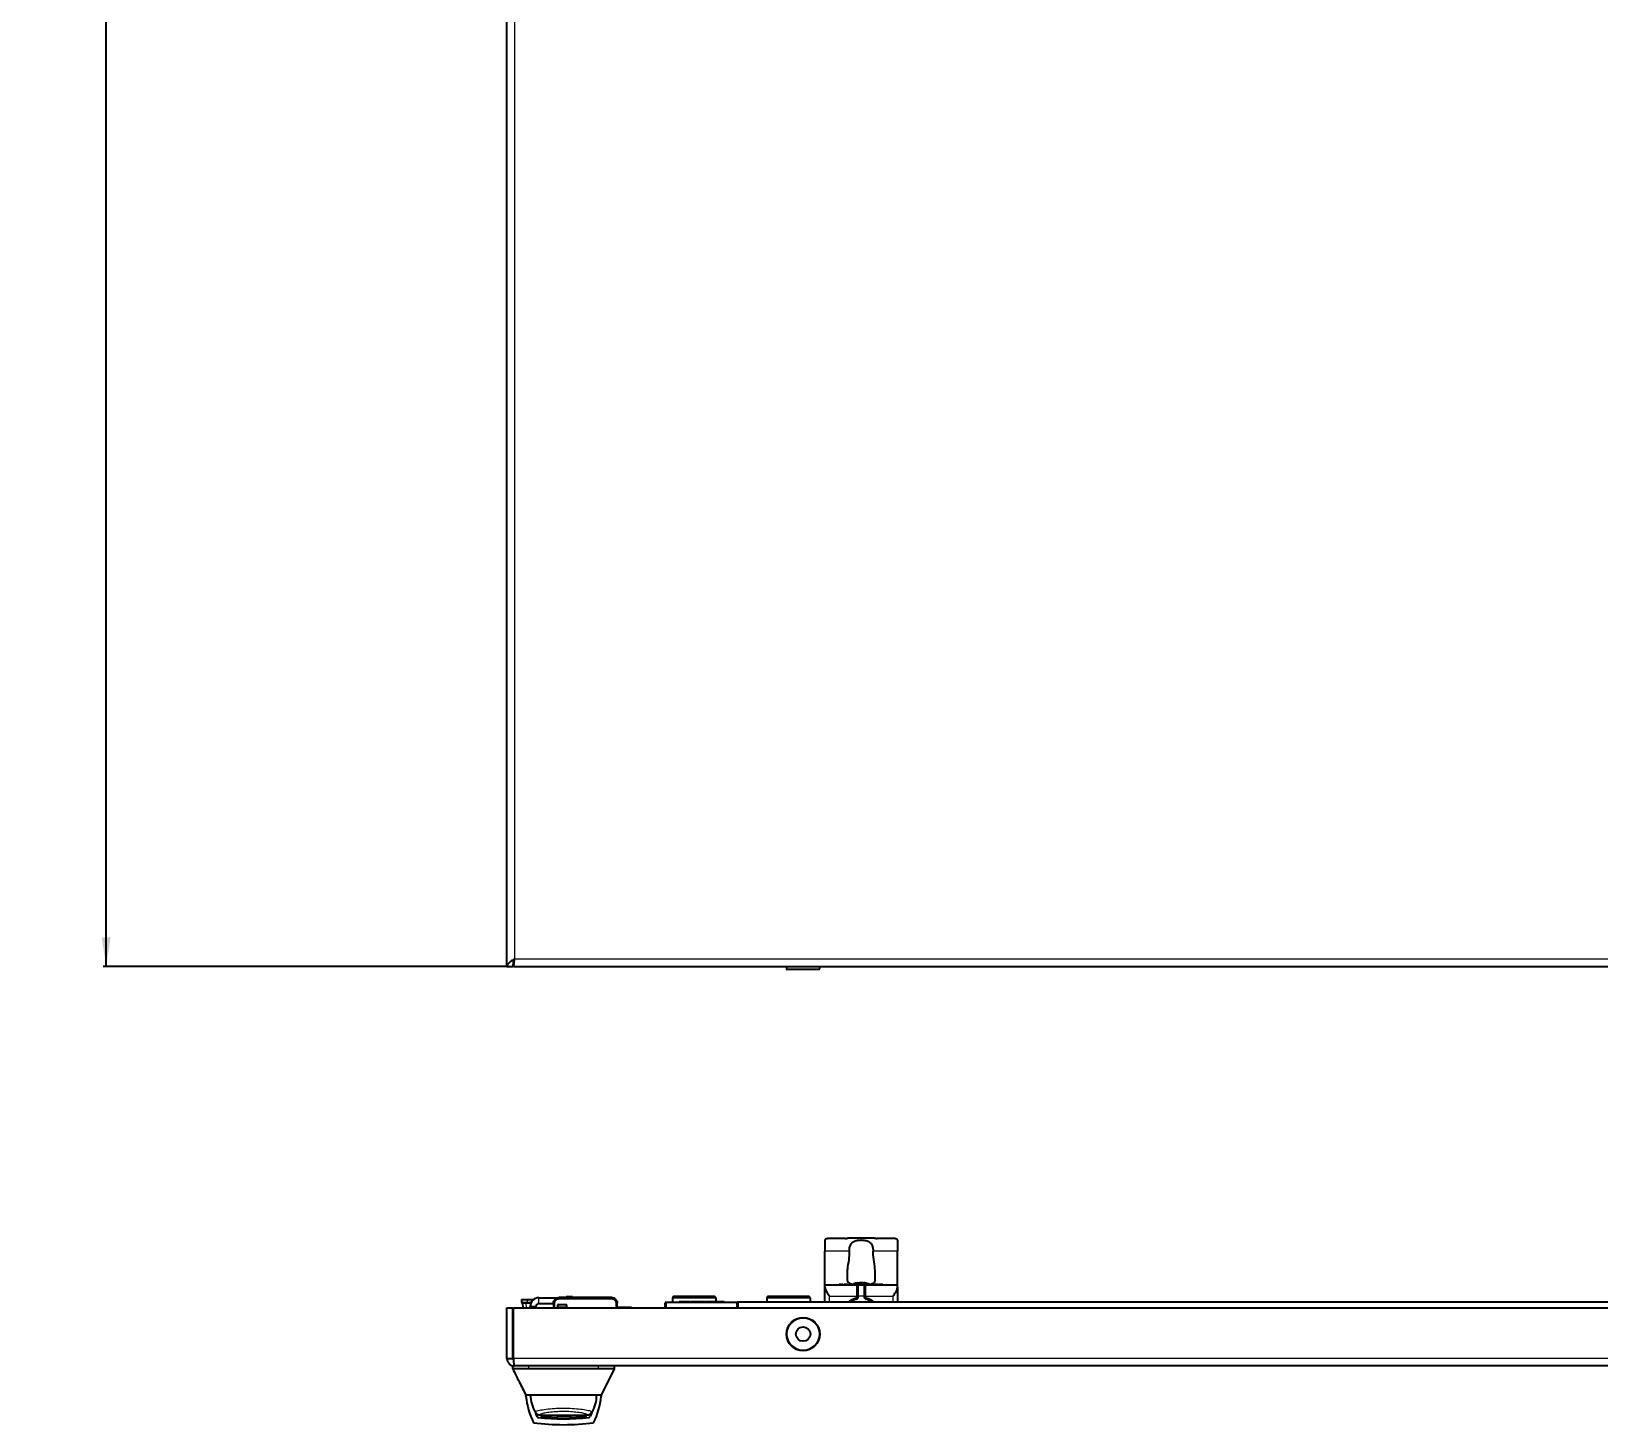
# Model space of a CAD drawing. Header units: millimetres. Extents: x -542 to 1728, y -422 to 1043.
# Drawn here: x -542 to -2, y -422 to 58 of the extents above; entities that cross this region are included whole.
import ezdxf

# ---------------------------------------------------------------- set-up
doc = ezdxf.new("R2010")
doc.units = ezdxf.units.MM
doc.layers.add('FORMAT', color=7, linetype='Continuous')
doc.styles.add('SLDTEXTSTYLE0', font='TXT', dxfattribs={"width": 0.75})
doc.dimstyles.new('SLDDIMSTYLE0', dxfattribs={"dimtxt": 20, "dimasz": 10, "dimexe": 0, "dimexo": 0.0625, "dimgap": 5, "dimtad": 2, "dimdec": 1, "dimrnd": 1e-09, "dimzin": 12, "dimdsep": 46, "dimtxsty": 'SLDTEXTSTYLE0', "dimsah": 1, "dimcen": 0.09, "dimadec": 0, "dimazin": 3, "dimtfac": 1, "dimtofl": 0, "dimtmove": 0, "dimatfit": 3, "dimfxl": 0, "dimfrac": 2, "dimtolj": 1, "dimtzin": 12, "dimarcsym": 0})

# ---------------------------------------------------------------- blocks, each defined once
blk = doc.blocks.new('_D_1')
at = {"layer": 'FORMAT'}
for p, q in [((-378.22, 891.13), (-517.22, 891.13)), ((-516.22, -263.87), (-516.22, 891.13)), ((-378.22, -263.87), (-517.22, -263.87))]:
    blk.add_line(p, q, dxfattribs=at)
for points in [[(-516.22, 891.13), (-517.76, 881.13), (-514.68, 881.13)], [(-516.22, -263.87), (-514.68, -253.87), (-517.76, -253.87)]]:
    blk.add_solid(points, dxfattribs=at)
at = {"layer": 'FORMAT', "insert": (-542, 270.97), "char_height": 20, "attachment_point": 1, "rotation": 90, "style": 'SLDTEXTSTYLE0'}
blk.add_mtext('1155', dxfattribs=at)

msp = doc.modelspace()

# ---------------------------------------------------------------- linework, layer by layer
at = {"color": 7, "linetype": 'Continuous', "lineweight": 25}
for p, q in [((-378.21, -263.87), (-378.21, 891.13)), ((-378.21, -263.87), (-376.21, -263.87)), ((-375.91, -263.87), (-375.91, -262.19)), ((-375.91, -263.87), (413.49, -263.87)), ((-281.96, -263.87), (-281.96, -264.62)), ((-270.46, -264.62), (-270.46, -263.87)), ((-273.2, -264.87), (-281.71, -264.87)), ((-270.71, -264.87), (-273.2, -264.87)), ((-268.71, -358.12), (-268.71, -361.96)), ((-261.7, -357.56), (-267.21, -357.56)), ((-260.8, -357.51), (-261.33, -357.52)), ((-251.61, -357.46), (-260.8, -357.46)), ((-251.1, -357.52), (-251.61, -357.51)), ((-245.21, -357.56), (-250.73, -357.56)), ((-243.71, -358.12), (-243.71, -361.96)), ((-268.71, -373.46), (-268.71, -361.96)), ((-243.71, -373.46), (-243.71, -361.96)), ((-261.06, -369.24), (-261.06, -371.83)), ((-251.36, -371.83), (-251.36, -369.24)), ((-320.71, -377.46), (-321.21, -377.96)), ((-320.71, -377.46), (-306.71, -377.46)), ((-306.21, -377.96), (-306.71, -377.46)), ((-288.21, -377.46), (-288.71, -377.96)), ((-288.21, -377.46), (-274.21, -377.46)), ((-273.71, -377.96), (-274.21, -377.46)), ((-268.71, -374.34), (-268.71, -373.46)), ((-268.71, -373.46), (-255.21, -373.46)), ((-268.71, -379.46), (-268.71, -374.34)), ((-263.84, -373.36), (-263.84, -373.46)), ((-263.69, -373.36), (-263.69, -373.46)), ((-263.57, -373.36), (-263.57, -373.46)), ((-262.76, -373.36), (-263.57, -373.36)), ((-262.76, -373.36), (-262.76, -373.46)), ((-262.61, -373.36), (-262.61, -373.46)), ((-262.49, -373.36), (-262.49, -373.46)), ((-262.16, -373.36), (-262.16, -373.46)), ((-261.97, -373.36), (-261.97, -373.46)), ((-261.44, -373.36), (-261.44, -373.46)), ((-260.96, -373.36), (-260.96, -373.46)), ((-260.79, -373.36), (-260.79, -373.46)), ((-260.34, -373.36), (-260.34, -373.46)), ((-260.19, -373.36), (-260.19, -373.46)), ((-260.07, -373.36), (-260.07, -373.46)), ((-259.76, -373.36), (-259.76, -373.46)), ((-258.48, -373.36), (-259.6, -373.36)), ((-258.48, -373.36), (-258.48, -373.46)), ((-258.35, -373.36), (-258.35, -373.46)), ((-258.15, -373.36), (-258.15, -373.46)), ((-258.14, -373.36), (-258.14, -373.46)), ((-257.55, -373.36), (-258.14, -373.36)), ((-257.55, -373.36), (-257.55, -373.46)), ((-257.28, -373.14), (-257.31, -372.9)), ((-257.24, -373.14), (-257.27, -372.83)), ((-257.25, -372.99), (-257.25, -372.9)), ((-256.65, -373.36), (-257.23, -373.36)), ((-257.21, -377.46), (-257.21, -373.46)), ((-257.21, -373.46), (-255.21, -373.46)), ((-257.21, -377.46), (-257.21, -377.49)), ((-256.65, -373.36), (-256.65, -373.46)), ((-256.64, -373.36), (-256.64, -373.46)), ((-256.64, -373.36), (-256.46, -373.36)), ((-256.46, -373.36), (-256.46, -373.46)), ((-256.46, -373.36), (-256.46, -373.36)), ((-256.45, -373.36), (-256.45, -373.46)), ((-256.44, -372.87), (-256.44, -372.83)), ((-256.29, -373.36), (-256.29, -373.46)), ((-255.49, -373.36), (-256.29, -373.36)), ((-255.49, -373.36), (-255.49, -373.46)), ((-255.35, -373.36), (-255.35, -373.46)), ((-255.23, -373.36), (-255.23, -373.46)), ((-255.23, -373.39), (-254.94, -373.39)), ((-255.21, -373.46), (-255.21, -377.46)), ((-255.21, -377.49), (-255.21, -377.46)), ((-255.16, -372.91), (-255.15, -372.83)), ((-254.8, -373.02), (-254.79, -372.9)), ((-254.8, -373.36), (-254.8, -373.46)), ((-254.71, -373.46), (-243.71, -373.46)), ((-254.68, -373.36), (-254.68, -373.46)), ((-254.31, -373.36), (-254.31, -373.46)), ((-254.05, -373.36), (-254.05, -373.46)), ((-253.94, -373.36), (-253.94, -373.46)), ((-253.79, -373.36), (-253.79, -373.46)), ((-253.67, -373.36), (-253.67, -373.46)), ((-253.24, -373.36), (-253.24, -373.46)), ((-253.21, -373.36), (-253.24, -373.36)), ((-253.21, -373.36), (-253.21, -373.46)), ((-253.17, -373.36), (-253.17, -373.46)), ((-253.01, -373.36), (-253.01, -373.46)), ((-252.66, -373.36), (-252.66, -373.46)), ((-252.17, -373.36), (-252.17, -373.46)), ((-251.97, -373.36), (-251.97, -373.46)), ((-251.63, -373.36), (-251.63, -373.46)), ((-251.48, -373.36), (-251.48, -373.46)), ((-250.41, -373.36), (-251.48, -373.36)), ((-250.41, -373.36), (-250.41, -373.46)), ((-250.1, -373.36), (-250.1, -373.46)), ((-249.94, -373.36), (-249.94, -373.46)), ((-249.56, -373.36), (-249.56, -373.46)), ((-248.81, -373.36), (-249.56, -373.36)), ((-248.81, -373.36), (-248.81, -373.46)), ((-243.71, -374.34), (-243.71, -373.46)), ((-243.71, -374.34), (-243.71, -379.46)), ((-378.21, -398.86), (-378.21, -381.46)), ((-378.21, -381.46), (-376.21, -381.46)), ((-376.21, -398.86), (-376.21, -381.46)), ((-375.91, -398.86), (-375.91, -381.46)), ((-375.91, -381.46), (413.49, -381.46)), ((-373.21, -378.56), (-373.21, -379.46)), ((-373.21, -378.56), (-371.21, -378.56)), ((-371.21, -379.86), (-372.81, -379.86)), ((-372.62, -381.46), (-372.71, -379.86)), ((-371.21, -378.56), (-369.01, -378.56)), ((-370, -379.86), (-371.21, -379.86)), ((-370.21, -381.46), (-370.21, -380.96)), ((-368.21, -381.46), (-368.21, -380.96)), ((-367.21, -377.96), (-360.72, -377.96)), ((-367.21, -379.96), (-362.21, -379.96)), ((-362.21, -379.86), (-362.21, -381.36)), ((-357.61, -380.41), (-360.81, -380.41)), ((-360.81, -380.41), (-360.81, -381.36)), ((-360.81, -381.16), (-357.61, -381.16)), ((-342.21, -377.86), (-360.21, -377.86)), ((-357.61, -381.36), (-357.61, -380.41)), ((-340.21, -381.46), (-340.21, -379.86)), ((-335.81, -381.26), (-340.21, -381.26)), ((-323.71, -381.46), (-323.71, -379.76)), ((-323.41, -379.46), (-299.01, -379.46)), ((-321.21, -377.96), (-321.21, -379.46)), ((-306.21, -377.96), (-321.21, -377.96)), ((-318.86, -379.26), (-318.86, -379.46)), ((-315.04, -379.26), (-315.04, -379.46)), ((-315.04, -379.26), (-314.25, -379.26)), ((-314.25, -379.26), (-314.25, -379.46)), ((-314.25, -379.26), (-312.37, -379.26)), ((-312.91, -379.26), (-312.91, -379.23)), ((-312.37, -379.26), (-312.37, -379.46)), ((-312.37, -379.26), (-311.32, -379.26)), ((-311.32, -379.26), (-311.32, -379.46)), ((-311.32, -379.26), (-309.92, -379.26)), ((-309.75, -379.23), (-309.75, -379.46)), ((-309.67, -379.26), (-309.67, -379.46)), ((-309.67, -379.26), (-308.31, -379.26)), ((-308.31, -379.26), (-308.31, -379.46)), ((-308.31, -379.26), (-306.32, -379.26)), ((-306.32, -379.26), (-306.32, -379.46)), ((-306.32, -379.26), (-303.36, -379.26)), ((-306.21, -379.26), (-306.21, -377.96)), ((-303.36, -379.26), (-303.36, -379.46)), ((336.29, -379.46), (-298.71, -379.46)), ((-298.71, -379.46), (-298.71, -379.76)), ((-298.71, -379.76), (-298.71, -380.41)), ((-298.71, -380.41), (-298.71, -381.46)), ((-288.71, -377.96), (-288.71, -379.46)), ((-273.71, -377.96), (-288.71, -377.96)), ((-273.71, -379.46), (-273.71, -377.96)), ((-378.21, -398.86), (-376.21, -398.86)), ((-376.21, -402.46), (-376.21, -401.46)), ((-375.61, -401.46), (-376.21, -401.46)), ((413.19, -401.46), (-375.61, -401.46)), ((-346.71, -402.46), (-370.71, -402.46)), ((-345.71, -411.46), (-341.19, -402.4)), ((-341.21, -402.46), (-341.21, -401.46)), ((-369.31, -411.46), (-371.71, -411.46)), ((-371.67, -411.46), (-371.67, -411.67)), ((-348.12, -411.46), (-369.31, -411.46)), ((-345.71, -411.46), (-348.12, -411.46)), ((-345.75, -411.67), (-345.75, -411.46)), ((-364.54, -418.44), (-352.95, -418.44)), ((-364.54, -418.44), (-364.4, -418.44))]:
    msp.add_line(p, q, dxfattribs=at)
at = {"color": 8, "linetype": 'Continuous', "lineweight": 18}
for p, q in [((-375.61, 236.14), (-375.61, -261.27)), ((-375.61, -261.27), (413.19, -261.27)), ((-281.96, -264.62), (-273.07, -264.62)), ((-273.07, -264.62), (-270.46, -264.62)), ((-260.31, -361.96), (-268.71, -361.96)), ((-243.71, -361.96), (-252.12, -361.96)), ((-267.21, -377.46), (-257.71, -377.46)), ((-267.21, -377.46), (-267.21, -379.46)), ((-259.6, -373.36), (-259.6, -373.46)), ((-257.71, -377.46), (-257.71, -373.46)), ((-257.71, -377.46), (-257.21, -377.46)), ((-257.71, -377.49), (-257.71, -377.46)), ((-257.71, -377.49), (-257.21, -377.49)), ((-255.21, -377.46), (-257.21, -377.46)), ((-255.21, -377.46), (-254.71, -377.46)), ((-255.21, -377.49), (-254.71, -377.49)), ((-254.71, -373.46), (-254.71, -377.46)), ((-254.71, -377.46), (-254.71, -377.49)), ((-254.71, -377.46), (-245.21, -377.46)), ((-245.21, -379.46), (-245.21, -377.46)), ((-373.21, -379.46), (-371.21, -379.46)), ((-371.71, -379.86), (-371.62, -381.46)), ((-371.21, -378.56), (-371.21, -379.46)), ((-371.21, -379.86), (-371.21, -379.46)), ((-371.21, -379.46), (-369.81, -379.46)), ((-368.21, -380.96), (-370.21, -380.96)), ((-367.21, -379.96), (-367.21, -377.96)), ((-361.71, -381.46), (-361.71, -379.86)), ((-360.21, -378.36), (-342.21, -378.36)), ((-340.71, -379.86), (-340.71, -381.46)), ((-335.81, -381.46), (-335.81, -381.26)), ((-323.41, -379.76), (-323.71, -379.76)), ((-323.41, -379.46), (-323.41, -379.76)), ((-323.41, -379.76), (-323.41, -381.46)), ((-299.01, -379.76), (-323.41, -379.76)), ((-317.62, -379.26), (-317.62, -379.46)), ((-299.01, -379.46), (-299.01, -379.76)), ((-299.01, -381.46), (-299.01, -379.76)), ((-298.71, -379.76), (-299.01, -379.76)), ((-258.07, -377.97), (-257.94, -378.45)), ((-254.49, -378.45), (-254.35, -377.97)), ((413.49, -398.86), (-375.91, -398.86)), ((-370.71, -402.46), (-370.71, -401.46)), ((-346.71, -402.46), (-346.71, -401.46))]:
    msp.add_line(p, q, dxfattribs=at)
at = {"color": 7, "linetype": 'Continuous', "lineweight": 25, "flags": 128}
for points in [[(-367.83, -418.89), (-368.19, -418), (-368.29, -417.72)], [(-349.02, -417.4), (-349.24, -418), (-349.6, -418.89)]]:
    msp.add_lwpolyline(points, dxfattribs=at)
at = {"color": 7, "linetype": 'Continuous', "lineweight": 25}
for radius in [5.75, 2.5]:
    msp.add_circle((-276.21, -390.46), radius, dxfattribs=at)
at = {"color": 8, "linetype": 'Continuous', "lineweight": 18}
msp.add_circle((-276.21, -390.46), 5.5, dxfattribs=at)
at = {"color": 7, "linetype": 'Continuous', "lineweight": 25}
for centre, radius, start, end in [((-281.71, -264.62), 0.25, 180, 270), ((-270.71, -264.62), 0.25, 270, 0), ((-256.21, -380.76), 8, 98.4177, 108.4444), ((-256.19, -377.1), 4.34, 104.9946, 114.6637), ((-257.53, -378.67), 5.54, 85.1407, 94.8593), ((-258.21, -377.49), 1, 286.0134, 0), ((-257.18, -372.93), 0.133, 135.21, 169.838), ((-256.16, -380.86), 8.03, 91.9998, 97.8361), ((-255.81, -374.51), 1.85, 119.6719, 132.7372), ((-255.73, -379.33), 6.5, 92.2465, 98.7173), ((-256.69, -379.28), 6.45, 85.7754, 87.764), ((-256.27, -380.86), 8.03, 82.1639, 88.0002), ((-254.21, -377.49), 1, 180, 253.9866), ((-256.36, -377.17), 4.43, 65.1575, 74.4573), ((-255.28, -374.46), 1.64, 72.5824, 85.536), ((-256.21, -380.76), 8, 70.1778, 81.5823), ((-256.2, -379.79), 7.03, 70.8069, 78.4341), ((-254.19, -375.49), 2.36, 82.549, 97.451), ((-372.81, -379.46), 0.4, 180, 270), ((-367.21, -380.96), 3, 90, 180), ((-367.21, -380.96), 1, 90, 180), ((-335.81, -381.86), 0.6, 41.8103, 90), ((-323.41, -379.76), 0.3, 90, 180), ((-299.01, -379.76), 0.3, 0, 90), ((-256.21, -384.46), 6.25, 106.0134, 126.8699), ((-256.21, -384.46), 6.25, 53.1301, 73.9866), ((-379.65, -411.67), 7.98, 358.267, 359.9999), ((-344.82, -409.1), 27, 185.961, 206.1695), ((-358.71, -411.46), 11.4, 180, 210.8742), ((-358.71, -411.46), 11.4, 329.0561, 0), ((-372.6, -409.1), 27, 333.8305, 354.0392), ((-337.77, -411.67), 7.98, 180, 181.7325), ((-367.37, -418.69), 0.5, 203.0437, 263.7491), ((-358.71, -339.67), 80, 263.7491, 276.2509), ((-350.06, -418.69), 0.5, 276.2509, 336.9563), ((-358.71, -339.67), 82, 262.7534, 277.2466)]:
    msp.add_arc(centre, radius, start, end, dxfattribs=at)
at = {"color": 8, "linetype": 'Continuous', "lineweight": 18}
for centre, radius, start, end in [((-258.21, -377.49), 0.5, 286.0134, 0), ((-254.21, -377.49), 0.5, 180, 253.9866), ((-256.21, -384.46), 6.75, 106.0134, 132.2054), ((-256.21, -384.46), 6.75, 47.7946, 73.9866)]:
    msp.add_arc(centre, radius, start, end, dxfattribs=at)
at = {"color": 7, "linetype": 'Continuous', "lineweight": 25}
for points, knots in [([(-375.61, -261.27), (-375.95, -261.49), (-376.29, -261.71), (-376.92, -262.14), (-377.21, -262.36), (-377.69, -262.79), (-377.88, -263.01), (-378.15, -263.44), (-378.21, -263.66), (-378.21, -263.87)], [0, 0, 0, 0, 0.25, 0.25, 0.5, 0.5, 0.75, 0.75, 1, 1, 1, 1]), ([(-375.61, -261.27), (-375.77, -261.71), (-375.93, -262.14), (-376.15, -263.01), (-376.21, -263.44), (-376.21, -263.87)], [0, 0, 0, 0, 0.5, 0.5, 1, 1, 1, 1]), ([(-375.91, -263.87), (-375.89, -263.87), (-375.86, -263.81), (-375.81, -263.55), (-375.79, -263.35), (-375.74, -262.87), (-375.71, -262.58), (-375.66, -261.95), (-375.64, -261.61), (-375.61, -261.27)], [0, 0, 0, 0, 0.25, 0.25, 0.5, 0.5, 0.75, 0.75, 1, 1, 1, 1]), ([(-375.91, -261.87), (-375.86, -261.87), (-375.81, -261.81), (-375.71, -261.59), (-375.66, -261.43), (-375.61, -261.27)], [0, 0, 0, 0, 0.5, 0.5, 1, 1, 1, 1]), ([(-267.21, -357.56), (-267.38, -357.57), (-267.72, -357.57), (-268.16, -357.64), (-268.5, -357.75), (-268.69, -357.92), (-268.71, -358.07), (-268.71, -358.12)], [0, 0, 0, 0, 0.2129, 0.425707, 0.640613, 0.853382, 1, 1, 1, 1]), ([(-261.7, -357.56), (-261.59, -357.55), (-261.46, -357.54), (-261.35, -357.52), (-261.33, -357.52)], [0, 0, 0, 0, 0.789403, 1, 1, 1, 1]), ([(-260.31, -361.96), (-260.29, -361.55), (-260.24, -360.72), (-259.88, -359.62), (-259.23, -358.82), (-258.3, -358.33), (-257.15, -358.08), (-255.83, -358.04), (-254.48, -358.2), (-253.35, -358.68), (-252.62, -359.48), (-252.24, -360.51), (-252.13, -361.37), (-252.12, -361.86), (-252.12, -361.96)], [0, 0, 0, 0, 0.088505, 0.177138, 0.262858, 0.344694, 0.430485, 0.525193, 0.625645, 0.723911, 0.812494, 0.894483, 0.978997, 1, 1, 1, 1]), ([(-251.1, -357.52), (-251.08, -357.52), (-250.97, -357.54), (-250.84, -357.55), (-250.73, -357.56)], [0, 0, 0, 0, 0.161974, 1, 1, 1, 1]), ([(-243.71, -358.12), (-243.73, -358.04), (-243.76, -357.88), (-244, -357.72), (-244.35, -357.62), (-244.78, -357.57), (-245.08, -357.57), (-245.21, -357.56)], [0, 0, 0, 0, 0.205683, 0.411346, 0.618649, 0.832339, 1, 1, 1, 1]), ([(-260.31, -361.96), (-260.36, -362.96), (-260.47, -365.1), (-260.99, -367.54), (-261.04, -368.85), (-261.06, -369.24)], [0, 0, 0, 0, 0.378823, 0.812228, 1, 1, 1, 1]), ([(-251.36, -369.24), (-251.45, -368.33), (-251.62, -366.48), (-252.08, -363.88), (-252.11, -362.35), (-252.12, -361.96)], [0, 0, 0, 0, 0.417668, 0.852903, 1, 1, 1, 1]), ([(-261.06, -371.83), (-261.02, -372.1), (-260.93, -372.65), (-260.15, -373.1), (-259.15, -373.31), (-258.38, -373.34), (-258.1, -373.36)], [0, 0, 0, 0, 0.289157, 0.579411, 0.847533, 1, 1, 1, 1]), ([(-254.22, -373.36), (-253.78, -373.33), (-252.87, -373.26), (-251.93, -372.95), (-251.43, -372.46), (-251.38, -372.02), (-251.36, -371.83)], [0, 0, 0, 0, 0.2581005, 0.5320515, 0.8005593, 1, 1, 1, 1]), ([(-357.83, -377.56), (-357.83, -377.56), (-357.83, -377.56), (-357.76, -377.56), (-357.63, -377.56), (-357.3, -377.56), (-356.98, -377.56), (-356.77, -377.56)], [0, 0, 0, 0, 0.124693, 0.187182, 0.249773, 0.500039, 1, 1, 1, 1]), ([(-356.77, -377.56), (-356.62, -377.56), (-356.39, -377.56), (-356.11, -377.56), (-355.93, -377.56), (-355.79, -377.56), (-355.67, -377.56), (-355.66, -377.56), (-355.65, -377.56)], [0, 0, 0, 0, 0.250089, 0.382495, 0.500259, 0.622163, 0.750133, 1, 1, 1, 1]), ([(-268.71, -374.34), (-268.69, -374.51), (-268.63, -374.93), (-268.16, -375.88), (-267.63, -376.77), (-267.28, -377.34), (-267.21, -377.46), (-267.21, -377.46)], [0, 0, 0, 0, 0.19414, 0.485275, 0.898779, 0.996769, 1, 1, 1, 1]), ([(-263.69, -373.36), (-263.71, -373.36), (-263.75, -373.36), (-263.81, -373.36), (-263.83, -373.36), (-263.83, -373.36), (-263.84, -373.36)], [0, 0, 0, 0, 0.280836, 0.55925, 0.779182, 1, 1, 1, 1]), ([(-263.57, -373.36), (-263.57, -373.36), (-263.57, -373.36), (-263.6, -373.36), (-263.65, -373.36), (-263.68, -373.36), (-263.69, -373.36)], [0, 0, 0, 0, 0.280888, 0.559482, 0.77927, 1, 1, 1, 1]), ([(-262.61, -373.36), (-262.63, -373.36), (-262.66, -373.36), (-262.72, -373.36), (-262.75, -373.36), (-262.76, -373.36)], [0, 0, 0, 0, 0.280638, 0.560877, 1, 1, 1, 1]), ([(-262.49, -373.36), (-262.49, -373.36), (-262.5, -373.36), (-262.52, -373.36), (-262.57, -373.36), (-262.6, -373.36), (-262.61, -373.36)], [0, 0, 0, 0, 0.280941, 0.559114, 0.779089, 1, 1, 1, 1]), ([(-261.97, -373.36), (-262.03, -373.36), (-262.14, -373.36), (-262.15, -373.36), (-262.16, -373.36)], [0, 0, 0, 0, 0.559312, 1, 1, 1, 1]), ([(-261.44, -373.36), (-261.5, -373.36), (-261.62, -373.36), (-261.81, -373.36), (-261.91, -373.36), (-261.97, -373.36)], [0, 0, 0, 0, 0.280496, 0.560765, 1, 1, 1, 1]), ([(-260.96, -373.36), (-261.03, -373.36), (-261.15, -373.36), (-261.35, -373.36), (-261.44, -373.36)], [0, 0, 0, 0, 0.560137, 1, 1, 1, 1]), ([(-260.79, -373.36), (-260.8, -373.36), (-260.81, -373.36), (-260.91, -373.36), (-260.96, -373.36)], [0, 0, 0, 0, 0.559914, 1, 1, 1, 1]), ([(-260.19, -373.36), (-260.21, -373.36), (-260.25, -373.36), (-260.31, -373.36), (-260.33, -373.36), (-260.33, -373.36), (-260.34, -373.36)], [0, 0, 0, 0, 0.2807653, 0.5591779, 0.7791749, 1, 1, 1, 1]), ([(-260.07, -373.36), (-260.07, -373.36), (-260.07, -373.36), (-260.1, -373.36), (-260.15, -373.36), (-260.18, -373.36), (-260.19, -373.36)], [0, 0, 0, 0, 0.280828, 0.559417, 0.779393, 1, 1, 1, 1]), ([(-259.6, -373.36), (-259.62, -373.36), (-259.67, -373.36), (-259.72, -373.36), (-259.76, -373.36), (-259.76, -373.36), (-259.76, -373.36)], [0, 0, 0, 0, 0.280951, 0.559967, 0.779431, 1, 1, 1, 1]), ([(-258.35, -373.36), (-258.35, -373.36), (-258.35, -373.36), (-258.38, -373.36), (-258.43, -373.36), (-258.47, -373.36), (-258.48, -373.36)], [0, 0, 0, 0, 0.280713, 0.558701, 0.779045, 1, 1, 1, 1]), ([(-258.14, -373.36), (-258.15, -373.36), (-258.15, -373.36), (-258.15, -373.36), (-258.15, -373.36)], [0, 0, 0, 0, 0.560081, 1, 1, 1, 1]), ([(-257.71, -373.46), (-257.71, -373.46), (-257.71, -373.46), (-257.7, -373.46), (-257.69, -373.46), (-257.65, -373.46), (-257.53, -373.46), (-257.31, -373.46), (-257.25, -373.46), (-257.21, -373.46)], [0, 0, 0, 0, 0.00167, 0.003889, 0.009531, 0.034361, 0.132751, 0.526214, 1, 1, 1, 1]), ([(-257.37, -373.36), (-257.4, -373.36), (-257.44, -373.36), (-257.51, -373.36), (-257.54, -373.36), (-257.55, -373.36)], [0, 0, 0, 0, 0.281226, 0.561522, 1, 1, 1, 1]), ([(-256.64, -373.36), (-256.64, -373.36), (-256.65, -373.36), (-256.65, -373.36), (-256.65, -373.36)], [0, 0, 0, 0, 0.5595043, 1, 1, 1, 1]), ([(-256.29, -373.36), (-256.31, -373.36), (-256.36, -373.36), (-256.41, -373.36), (-256.44, -373.36), (-256.44, -373.36), (-256.45, -373.36)], [0, 0, 0, 0, 0.280855, 0.559718, 0.779518, 1, 1, 1, 1]), ([(-255.35, -373.36), (-255.37, -373.36), (-255.41, -373.36), (-255.47, -373.36), (-255.49, -373.36), (-255.49, -373.36), (-255.49, -373.36)], [0, 0, 0, 0, 0.280813, 0.559099, 0.77917, 1, 1, 1, 1]), ([(-255.23, -373.36), (-255.23, -373.36), (-255.23, -373.36), (-255.26, -373.36), (-255.31, -373.36), (-255.34, -373.36), (-255.35, -373.36)], [0, 0, 0, 0, 0.280912, 0.559405, 0.779108, 1, 1, 1, 1]), ([(-255.21, -373.46), (-255.17, -373.46), (-255.09, -373.46), (-254.84, -373.46), (-254.71, -373.46), (-254.71, -373.46)], [0, 0, 0, 0, 0.475461, 0.994056, 1, 1, 1, 1]), ([(-254.8, -373.36), (-254.82, -373.36), (-254.86, -373.36), (-254.92, -373.36), (-254.94, -373.36), (-254.94, -373.36), (-254.94, -373.36)], [0, 0, 0, 0, 0.2808885, 0.5590229, 0.7791551, 1, 1, 1, 1]), ([(-254.68, -373.36), (-254.68, -373.36), (-254.68, -373.36), (-254.71, -373.36), (-254.75, -373.36), (-254.78, -373.36), (-254.8, -373.36)], [0, 0, 0, 0, 0.2809002, 0.5594983, 0.7791483, 1, 1, 1, 1]), ([(-254.31, -373.36), (-254.36, -373.36), (-254.47, -373.36), (-254.61, -373.36), (-254.67, -373.36), (-254.68, -373.36), (-254.68, -373.36)], [0, 0, 0, 0, 0.280935, 0.559487, 0.779245, 1, 1, 1, 1]), ([(-254.05, -373.36), (-254.1, -373.36), (-254.18, -373.36), (-254.27, -373.36), (-254.31, -373.36)], [0, 0, 0, 0, 0.559441, 1, 1, 1, 1]), ([(-253.94, -373.36), (-253.94, -373.36), (-253.95, -373.36), (-254.02, -373.36), (-254.05, -373.36)], [0, 0, 0, 0, 0.560313, 1, 1, 1, 1]), ([(-253.79, -373.36), (-253.81, -373.36), (-253.85, -373.36), (-253.91, -373.36), (-253.93, -373.36), (-253.93, -373.36), (-253.94, -373.36)], [0, 0, 0, 0, 0.2809103, 0.559174, 0.7791663, 1, 1, 1, 1]), ([(-253.67, -373.36), (-253.67, -373.36), (-253.67, -373.36), (-253.7, -373.36), (-253.75, -373.36), (-253.78, -373.36), (-253.79, -373.36)], [0, 0, 0, 0, 0.280849, 0.55949, 0.779158, 1, 1, 1, 1]), ([(-253.17, -373.36), (-253.18, -373.36), (-253.2, -373.36), (-253.2, -373.36), (-253.21, -373.36)], [0, 0, 0, 0, 0.560691, 1, 1, 1, 1]), ([(-253.01, -373.36), (-253.04, -373.36), (-253.11, -373.36), (-253.15, -373.36), (-253.17, -373.36)], [0, 0, 0, 0, 0.559542, 1, 1, 1, 1]), ([(-252.66, -373.36), (-252.73, -373.36), (-252.85, -373.36), (-252.96, -373.36), (-253.01, -373.36)], [0, 0, 0, 0, 0.560514, 1, 1, 1, 1]), ([(-252.17, -373.36), (-252.24, -373.36), (-252.38, -373.36), (-252.57, -373.36), (-252.66, -373.36)], [0, 0, 0, 0, 0.559217, 1, 1, 1, 1]), ([(-251.97, -373.36), (-251.98, -373.36), (-251.99, -373.36), (-252.11, -373.36), (-252.17, -373.36)], [0, 0, 0, 0, 0.5603404, 1, 1, 1, 1]), ([(-251.48, -373.36), (-251.5, -373.36), (-251.54, -373.36), (-251.6, -373.36), (-251.62, -373.36), (-251.63, -373.36), (-251.63, -373.36)], [0, 0, 0, 0, 0.280872, 0.559701, 0.779382, 1, 1, 1, 1]), ([(-249.94, -373.36), (-249.99, -373.36), (-250.08, -373.36), (-250.1, -373.36), (-250.1, -373.36)], [0, 0, 0, 0, 0.558947, 1, 1, 1, 1]), ([(-249.56, -373.36), (-249.64, -373.36), (-249.78, -373.36), (-249.89, -373.36), (-249.94, -373.36)], [0, 0, 0, 0, 0.559747, 1, 1, 1, 1]), ([(-245.21, -377.46), (-245.21, -377.46), (-245.14, -377.34), (-244.79, -376.77), (-244.26, -375.88), (-243.79, -374.93), (-243.74, -374.51), (-243.71, -374.34)], [0, 0, 0, 0, 0.003231, 0.101221, 0.514725, 0.80586, 1, 1, 1, 1]), ([(-318.86, -379.26), (-318.67, -379.26), (-318.33, -379.26), (-317.85, -379.26), (-317.62, -379.26)], [0, 0, 0, 0, 0.5368, 1, 1, 1, 1]), ([(-317.62, -379.26), (-317.24, -379.26), (-316.55, -379.26), (-315.69, -379.26), (-315.24, -379.26), (-315.22, -379.26)], [0, 0, 0, 0, 0.522437, 0.975649, 1, 1, 1, 1]), ([(-378.21, -398.86), (-378.21, -399.03), (-378.2, -399.2), (-378.13, -399.53), (-378.08, -399.7), (-377.95, -400.01), (-377.87, -400.16), (-377.68, -400.45), (-377.57, -400.58), (-377.33, -400.82), (-377.2, -400.93), (-376.91, -401.12), (-376.76, -401.2), (-376.29, -401.39), (-375.96, -401.46), (-375.61, -401.46)], [0, 0, 0, 0, 0.125, 0.125, 0.25, 0.25, 0.375, 0.375, 0.5, 0.5, 0.625, 0.625, 0.75, 0.75, 1, 1, 1, 1]), ([(-376.21, -398.86), (-376.21, -399.02), (-376.15, -399.17), (-375.93, -399.39), (-375.77, -399.46), (-375.61, -399.46)], [0, 0, 0, 0, 0.5, 0.5, 1, 1, 1, 1]), ([(-375.61, -401.46), (-375.64, -401.46), (-375.66, -401.39), (-375.71, -401.13), (-375.74, -400.94), (-375.79, -400.46), (-375.81, -400.17), (-375.86, -399.54), (-375.89, -399.2), (-375.91, -398.86)], [0, 0, 0, 0, 0.25, 0.25, 0.5, 0.5, 0.75, 0.75, 1, 1, 1, 1]), ([(-376.24, -402.4), (-375.86, -403.17), (-375.05, -404.79), (-373.93, -407.03), (-372.79, -409.3), (-372.08, -410.72), (-371.71, -411.46)], [0, 0, 0, 0, 0.216327, 0.453955, 0.714745, 1, 1, 1, 1]), ([(-370.71, -402.46), (-371.33, -402.46), (-372.57, -402.46), (-374.22, -402.46), (-375.46, -402.46), (-376.12, -402.46), (-376.19, -402.46), (-376.21, -402.46)], [0, 0, 0, 0, 0.214694, 0.429388, 0.644082, 0.858775, 1, 1, 1, 1]), ([(-341.21, -402.46), (-341.27, -402.46), (-341.4, -402.46), (-342.34, -402.46), (-343.74, -402.46), (-345.29, -402.46), (-346.31, -402.46), (-346.71, -402.46)], [0, 0, 0, 0, 0.21469, 0.42938, 0.644073, 0.858767, 1, 1, 1, 1]), ([(-368.47, -417.34), (-368.36, -417.49), (-368.13, -417.8), (-367.68, -418.08), (-367.27, -418.25), (-366.89, -418.34), (-366.37, -418.41), (-365.62, -418.44), (-364.9, -418.45), (-364.44, -418.44), (-364.4, -418.44)], [0, 0, 0, 0, 0.086907, 0.170444, 0.253995, 0.352832, 0.493755, 0.750586, 0.975401, 1, 1, 1, 1]), ([(-366.46, -418.68), (-366.38, -418.65), (-366.21, -418.59), (-364.88, -418.61), (-362.92, -418.66), (-360.47, -418.71), (-357.83, -418.72), (-355.28, -418.68), (-353.12, -418.62), (-351.59, -418.59), (-350.86, -418.63), (-351.02, -418.76), (-352.03, -418.96), (-353.8, -419.18), (-356.12, -419.35), (-358.74, -419.41), (-361.34, -419.35), (-363.64, -419.18), (-365.39, -418.96), (-366.33, -418.78), (-366.42, -418.71), (-366.46, -418.68)], [0, 0, 0, 0, 0.053435, 0.106868, 0.160358, 0.213991, 0.267619, 0.321181, 0.374779, 0.42843, 0.481983, 0.5354, 0.588925, 0.642773, 0.696736, 0.750367, 0.803567, 0.856759, 0.910369, 0.964326, 1, 1, 1, 1]), ([(-354.11, -418.44), (-353.91, -418.44), (-353.26, -418.45), (-352.34, -418.45), (-351.36, -418.42), (-350.72, -418.37), (-350.18, -418.26), (-349.7, -418.07), (-349.24, -417.76), (-349.04, -417.44), (-348.95, -417.3)], [0, 0, 0, 0, 0.083733, 0.271555, 0.468927, 0.681743, 0.781788, 0.862953, 0.941144, 1, 1, 1, 1])]:
    msp.add_open_spline(points, degree=3, knots=knots, dxfattribs=at)
for points in [[(-362.21, -379.86), (-362.18, -379.6), (-362.12, -379.07), (-361.66, -378.41), (-361, -377.95), (-360.47, -377.89), (-360.21, -377.86)], [(-342.21, -377.86), (-341.95, -377.89), (-341.43, -377.95), (-340.77, -378.41), (-340.3, -379.07), (-340.24, -379.6), (-340.21, -379.86)]]:
    msp.add_open_spline(points, degree=3, dxfattribs=at)
at = {"color": 8, "linetype": 'Continuous', "lineweight": 18}
for points in [[(-361.71, -379.86), (-361.78, -379.86), (-361.91, -379.86), (-362.07, -379.86), (-362.19, -379.86), (-362.21, -379.86), (-362.21, -379.86)], [(-361.71, -379.86), (-361.69, -379.66), (-361.65, -379.27), (-361.3, -378.77), (-360.8, -378.43), (-360.41, -378.38), (-360.21, -378.36)], [(-360.21, -377.86), (-360.21, -377.87), (-360.21, -377.88), (-360.21, -378), (-360.21, -378.16), (-360.21, -378.29), (-360.21, -378.36)], [(-342.21, -378.36), (-342.21, -378.29), (-342.21, -378.16), (-342.21, -378), (-342.21, -377.88), (-342.21, -377.87), (-342.21, -377.86)], [(-342.21, -378.36), (-342.02, -378.38), (-341.62, -378.43), (-341.13, -378.77), (-340.78, -379.27), (-340.74, -379.66), (-340.71, -379.86)], [(-340.71, -379.86), (-340.65, -379.86), (-340.52, -379.86), (-340.35, -379.86), (-340.24, -379.86), (-340.22, -379.86), (-340.21, -379.86)]]:
    msp.add_open_spline(points, degree=3, dxfattribs=at)
for points, knots in [([(-368.4, -417.27), (-368.42, -417.21), (-368.46, -417.06), (-367.17, -416.71), (-364.91, -416.32), (-362.23, -416.06), (-359.37, -415.95), (-356.45, -415.99), (-353.45, -416.21), (-350.97, -416.56), (-349.4, -416.93), (-348.73, -417.19), (-348.96, -417.26), (-349, -417.27)], [0, 0, 0, 0, 0.080358, 0.189165, 0.296875, 0.401927, 0.469214, 0.569403, 0.669558, 0.770526, 0.874295, 0.980961, 1, 1, 1, 1]), ([(-352.95, -418.44), (-352.76, -418.44), (-351.83, -418.45), (-350.93, -418.4), (-350.46, -418.24), (-350.98, -417.97), (-352.33, -417.65), (-354.36, -417.35), (-356.85, -417.16), (-359.25, -417.13), (-361.62, -417.23), (-363.82, -417.44), (-365.71, -417.77), (-366.78, -418.09), (-366.88, -418.32), (-366.16, -418.43), (-365.05, -418.44), (-364.54, -418.44)], [0, 0, 0, 0, 0.019237, 0.094456, 0.169947, 0.244138, 0.315947, 0.385269, 0.453516, 0.521522, 0.567246, 0.638978, 0.71315, 0.788639, 0.863863, 0.937348, 1, 1, 1, 1])]:
    msp.add_open_spline(points, degree=3, knots=knots, dxfattribs=at)

# ---------------------------------------------------------------- dimensions: what is measured, and where the dimension line sits
at = {"layer": 'FORMAT'}
dim = msp.add_linear_dim(base=(-516.22, 891.13), p1=(-378.21, -263.87), p2=(-378.21, 891.13), angle=90, dimstyle='SLDDIMSTYLE0', dxfattribs=at)
dim.commit()
dim.dimension.update_dxf_attribs({"geometry": '_D_1', "text_midpoint": (-516.22, 300.53), "dimtype": 160})

doc.saveas('drawing.dxf')
